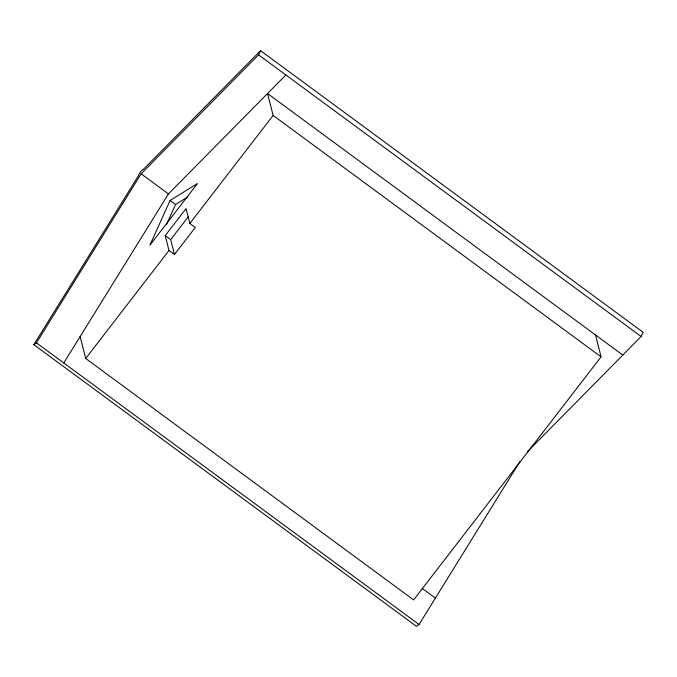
<?xml version="1.0" encoding="UTF-8"?>
<svg xmlns="http://www.w3.org/2000/svg" width="677" height="677" viewBox="0 0 677 677"><rect width="100%" height="100%" fill="white"/><g stroke="black" fill="none" stroke-linecap="round" stroke-linejoin="round"><path stroke-width="1.02" d="M170.113 200.451L149.862 245.269L197.472 183.526L170.113 200.451L175.58 204.471L187.935 196.829M166.534 224.502L175.58 204.471M519.818 461.739L419.046 624.499L416.44 626.327L33.85 344.669L36.456 342.85L141.121 173.803L258.546 54.845L260.56 50.673L643.15 332.331L641.136 336.494L527.408 451.711M33.85 344.669L138.514 175.622A3.817 0.626 -53.6 0 1 140.621 171.848A3.817 0.626 -53.6 0 1 143.135 169.631L260.56 50.673M63.79 362.965L168.446 193.918L285.88 74.961M165.222 235.604L186.048 208.601L189.831 223.461L195.298 227.489L174.471 254.493L169.005 250.473L165.222 235.604L170.68 239.624L174.471 254.493M170.68 239.624L188.358 216.716M595.489 334.946L601.074 356.855L413.639 599.915L85.708 358.497L169.005 250.473M189.831 223.461L273.136 115.437L267.55 93.528L622.815 355.061M258.546 54.845L641.136 336.494M273.136 115.437L601.074 356.855M141.121 173.803L168.446 193.918M422.135 588.372L435.379 598.121M36.456 342.85L419.046 624.499M80.123 336.587L85.708 358.497"/></g></svg>
